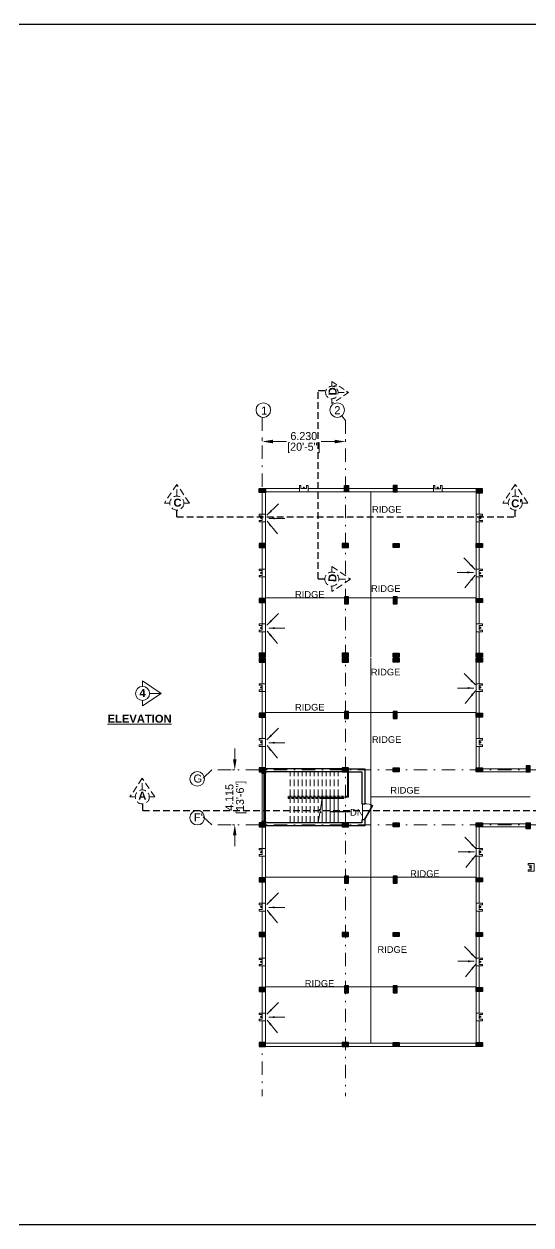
# Model space of a CAD drawing. Header units: millimetres. Extents: x 3614 to 12428, y -844 to 6844.
# Drawn here: x 5811.7 to 5849.7, y -352.7 to -262.7 of the extents above; entities that cross this region are included whole.
import ezdxf

# ---------------------------------------------------------------- set-up
doc = ezdxf.new("R2010")
doc.units = ezdxf.units.MM
doc.header["$LTSCALE"] = 40
doc.header["$MEASUREMENT"] = 0
doc.header["$PDMODE"] = 32
doc.header["$PDSIZE"] = 0.02
for name, pattern in [('CENTER2', [1.125, 0.75, -0.125, 0.125, -0.125]), ('DASHDOT', [1, 0.5, -0.25, 0, -0.25]), ('DASHED2', [0.375, 0.25, -0.125])]:
    doc.linetypes.add(name, pattern=pattern)
doc.layers.get('0').update_dxf_attribs({"linetype": 'CONTINUOUS', "lineweight": 20})
doc.layers.get('Defpoints').update_dxf_attribs({"linetype": 'CONTINUOUS', "lineweight": 20})
for name, color, linetype, lineweight in [('Beam', 254, 'CONTINUOUS', 25), ('Column', 252, 'CONTINUOUS', 30), ('Column Hatch', 253, 'CONTINUOUS', 13), ('Dim', 220, 'CONTINUOUS', 15), ('Door', 54, 'CONTINUOUS', 18), ('E1', 7, 'CONTINUOUS', 20), ('GRID', 134, 'DASHDOT', 13), ('GRID TEXT', 134, 'CENTER2', 13), ('Railing', 23, 'CONTINUOUS', 18), ('RIDGE', 255, 'CONTINUOUS', 15), ('Section', 72, 'DASHED2', 30), ('SLOP', 232, 'CONTINUOUS', 18), ('Stair', 1, 'CONTINUOUS', 15), ('TEXT', 7, 'CONTINUOUS', 20), ('title', 7, 'CONTINUOUS', 35), ('Wall', 7, 'CONTINUOUS', 30), ('Window', 150, 'CONTINUOUS', 15), ('Window-Wall', 7, 'CONTINUOUS', 18)]:
    doc.layers.add(name, color=color, linetype=linetype, lineweight=lineweight)
doc.styles.add('DIM', font='arial.ttf')
doc.styles.add('L120', font='simplex.shx', dxfattribs={"height": 1})
doc.styles.get("Standard").update_dxf_attribs({"font": 'txt.shx', "height": 0.03937})
doc.styles.add('Tabrej', font='GOTHIC.TTF')
doc.styles.add('Tabrej.', font='GOTHIC.TTF', dxfattribs={"height": 1})
doc.dimstyles.get("Standard").update_dxf_attribs({"dimtxt": 0.18, "dimasz": 0.18, "dimexe": 0.18, "dimexo": 0.0625, "dimgap": 0.09, "dimtad": 0, "dimtih": 1, "dimtoh": 1, "dimdec": 4, "dimzin": 0, "dimdsep": 46, "dimtxsty": 'Standard', "dimcen": 0.09, "dimadec": 0, "dimazin": 0, "dimtfac": 1, "dimtdec": 4, "dimtofl": 0, "dimtmove": 0, "dimatfit": 3, "dimfxl": 0, "dimtolj": 1, "dimtzin": 0, "dimarcsym": 0})
doc.dimstyles.new('Tabrej', dxfattribs={"dimtxt": 0.5, "dimasz": 0.45, "dimexe": 0.18, "dimexo": 0.0625, "dimgap": 0.09, "dimtad": 0, "dimdec": 3, "dimzin": 0, "dimdsep": 46, "dimtxsty": 'Tabrej', "dimcen": 0, "dimclrd": 256, "dimclre": 256, "dimclrt": 7, "dimaunit": 1, "dimadec": 3, "dimazin": 0, "dimtfac": 1, "dimtdec": 3, "dimtofl": 0, "dimtmove": 0, "dimatfit": 3, "dimfxl": 0, "dimtolj": 1, "dimtzin": 0, "dimlwd": -1, "dimlwe": -1, "dimarcsym": 0})

# ---------------------------------------------------------------- blocks, each defined once
blk = doc.blocks.new('COLM 530')
at = {"layer": 'Column Hatch'}
h = blk.add_hatch(color=0, dxfattribs=at)
h.dxf.hatch_style = 1
h.paths.add_polyline_path([(5443.518, -633.795), (5443.218, -633.795), (5443.218, -634.325), (5443.518, -634.325)])
at = {"layer": 'Column'}
for p, q in [((5443.518, -633.795), (5443.218, -633.795)), ((5443.218, -633.795), (5443.218, -634.325)), ((5443.518, -634.325), (5443.518, -633.795)), ((5443.218, -634.325), (5443.518, -634.325))]:
    blk.add_line(p, q, dxfattribs=at)
blk = doc.blocks.new('COLUMN 546')
at = {"layer": 'Column Hatch'}
h = blk.add_hatch(color=0, dxfattribs=at)
h.dxf.hatch_style = 1
h.paths.add_polyline_path([(0, 0), (0.3, 0), (0.3, 0.46), (0, 0.46)])
at = {"layer": 'Column'}
for p, q in [((0.3, 0.46), (0, 0.46)), ((0, 0.46), (0, 0)), ((0, 0), (0.3, 0)), ((0.3, 0), (0.3, 0.46))]:
    blk.add_line(p, q, dxfattribs=at)
blk = doc.blocks.new('*U18')
for p, q in [((0, 0), (0, -6)), ((40, 0), (40, -6))]:
    blk.add_line(p, q)
blk.add_lwpolyline([(0, 0), (34.6, 20), (35.5, 18.5), (0.9, -1.5)], close=True)
blk.add_arc((0, 0), 40, 0, 30)
blk = doc.blocks.new('DOOR1')
at = {"layer": 'Door'}
blk.add_line((0, 0), (1.2, 0), dxfattribs=at)
at = {"layer": 'Door', "xscale": 0.0300000000000013, "yscale": 0.0300000000000013, "zscale": 0.0300000000000013}
blk.add_blockref('*U18', (0, 0.18), dxfattribs=at)
blk = doc.blocks.new('*D64')
at = {"layer": 'Defpoints', "color": 0, "ltscale": 0.05, "transparency": 16777216}
for p in [(5829.531, -293.995), (5835.761, -293.995), (5835.761, -293.995)]:
    blk.add_point(p, dxfattribs=at)
at = {"layer": 'Dim', "ltscale": 0.05, "transparency": 16777216}
for p, q in [((5829.531, -293.933), (5829.531, -293.815)), ((5830.331, -293.995), (5831.337, -293.995)), ((5834.961, -293.995), (5833.956, -293.995)), ((5835.761, -293.933), (5835.761, -293.815))]:
    blk.add_line(p, q, dxfattribs=at)
for points in [[(5830.331, -293.862), (5830.331, -294.129), (5829.531, -293.995)], [(5834.961, -293.862), (5834.961, -294.129), (5835.761, -293.995)]]:
    blk.add_solid(points, dxfattribs=at)
at = {"layer": 'Dim', "color": 7, "lineweight": 18, "ltscale": 0.05, "transparency": 16777216, "char_height": 0.6, "attachment_point": 5, "style": 'Tabrej'}
for s, insert in [('\\A1;6.230', (5832.646, -293.59)), ('\\A1;[20\'-5"]', (5832.646, -294.474))]:
    blk.add_mtext(s, dxfattribs=dict(at, insert=insert))
blk = doc.blocks.new('*D66')
at = {"layer": 'Defpoints', "color": 0, "ltscale": 0.05, "transparency": 16777216}
for p in [(5827.507, -318.614), (5827.47, -322.729), (5827.507, -322.729)]:
    blk.add_point(p, dxfattribs=at)
at = {"layer": 'Dim', "ltscale": 0.05, "transparency": 16777216}
for p, q in [((5827.47, -317.814), (5827.47, -317.014)), ((5827.445, -318.614), (5827.29, -318.614)), ((5827.445, -322.729), (5827.29, -322.729)), ((5827.47, -323.529), (5827.47, -324.329))]:
    blk.add_line(p, q, dxfattribs=at)
for points in [[(5827.337, -317.814), (5827.603, -317.814), (5827.47, -318.614)], [(5827.337, -323.529), (5827.603, -323.529), (5827.47, -322.729)]]:
    blk.add_solid(points, dxfattribs=at)
at = {"layer": 'Dim', "color": 7, "lineweight": 18, "ltscale": 0.05, "transparency": 16777216, "char_height": 0.6, "attachment_point": 5, "rotation": 90, "style": 'Tabrej'}
for s, insert in [('\\A1;[13\'-6"]', (5827.949, -320.672)), ('\\A1;4.115', (5827.065, -320.672))]:
    blk.add_mtext(s, dxfattribs=dict(at, insert=insert))
blk = doc.blocks.new('drt')
at = {"layer": 'TEXT', "ltscale": 0.05}
for p, q in [((43.454, 26.367), (43.042, 26.367)), ((43.98, 24.969), (43.042, 26.367)), ((44.919, 26.367), (43.98, 24.969)), ((44.919, 26.367), (44.506, 26.367)), ((43.98, 25.841), (43.98, 24.969)), ((86.231, 2.02), (87.63, 2.959)), ((87.63, 2.546), (87.63, 2.959)), ((7.106, 2.255), (7.106, 2.667)), ((8.505, 1.729), (7.106, 2.667)), ((87.104, 2.02), (86.231, 2.02)), ((87.63, 1.082), (86.231, 2.02)), ((7.106, 0.79), (8.505, 1.729)), ((7.106, 0.79), (7.106, 1.203)), ((7.632, 1.729), (8.505, 1.729)), ((87.63, 1.082), (87.63, 1.494)), ((44.942, -30.84), (45.881, -29.442)), ((45.881, -30.314), (45.881, -29.442)), ((45.881, -29.442), (46.819, -30.84)), ((44.942, -30.84), (45.355, -30.84)), ((46.407, -30.84), (46.819, -30.84))]:
    blk.add_line(p, q, dxfattribs=at)
for centre in [(43.98, 26.367), (7.106, 1.729), (87.63, 2.02), (45.881, -30.84)]:
    blk.add_circle(centre, 0.526, dxfattribs=at)
at = {"layer": 'TEXT', "char_height": 0.6, "attachment_point": 1, "style": 'Tabrej.'}
for s, insert in [('{\\fArial|b1|i0|c0|p34;\\LELEVATION }', (41.63, 27.914)), ('{\\fArial|b1|i0|c0|p34;3}', (43.732, 26.705)), ('{\\fArial|b1|i0|c0|p34;2}', (87.382, 2.358)), ('{\\fArial|b1|i0|c0|p34;\\LELEVATION }', (4.487, 0.133)), ('{\\fArial|b1|i0|c0|p34;\\LELEVATION }', (85.399, 0.756)), ('{\\fArial|b1|i0|c0|p34;\\LELEVATION }', (43.767, -31.598))]:
    blk.add_mtext_dynamic_manual_height_columns(s, width=20.54056, gutter_width=5, heights=[0], dxfattribs=dict(at, insert=insert))
for s, insert, rotation in [('{\\fArial|b1|i0|c0|p34;4}', (6.865, 2.063), 1.0017), ('{\\fArial|b1|i0|c0|p34;1}', (45.684, -30.492), 359.4813)]:
    blk.add_mtext_dynamic_manual_height_columns(s, width=20.54056, gutter_width=5, heights=[0], dxfattribs=dict(at, insert=insert, rotation=rotation))
blk = doc.blocks.new('BDHVBFH')
at = {"layer": 'Section', "color": 7, "linetype": 'ByBlock', "lineweight": 20, "ltscale": 0.05}
for p, q in [((5432.399, -574.787), (5431.461, -576.186)), ((5432.399, -575.66), (5432.399, -574.787)), ((5433.338, -576.186), (5432.399, -574.787)), ((5431.873, -576.186), (5431.461, -576.186)), ((5433.338, -576.186), (5432.925, -576.186))]:
    blk.add_line(p, q, dxfattribs=at)
blk.add_circle((5432.399, -576.186), 0.526, dxfattribs=at)
blk = doc.blocks.new('SEC AA')
at = {"layer": 'Section', "ltscale": 0.05}
for p, q in [((5428.116, -321.664), (5428.116, -321.164)), ((5509.295, -321.664), (5509.295, -321.164)), ((5428.116, -321.664), (5509.295, -321.664))]:
    blk.add_line(p, q, dxfattribs=at)
at = {"layer": 'Section'}
for p in [(-4.334, 255.545), (76.844, 255.545)]:
    blk.add_blockref('BDHVBFH', p, dxfattribs=at)
at = {"layer": 'Section', "char_height": 0.6, "attachment_point": 1, "rotation": 1.0017, "style": 'Tabrej'}
for s, insert in [('{\\fArial|b1|i0|c0|p34;A}', (5427.753, -320.249)), ("{\\fArial|b1|i0|c0|p34;A'}", (5508.818, -320.249))]:
    blk.add_mtext_dynamic_manual_height_columns(s, width=20.54056, gutter_width=5, heights=[0], dxfattribs=dict(at, insert=insert))
blk = doc.blocks.new('SEC CC')
at = {"layer": 'Section', "ltscale": 0.05}
for p, q in [((5650.526, -526.426), (5650.526, -525.926)), ((5650.526, -526.426), (5675.879, -526.426)), ((5675.879, -526.426), (5675.879, -525.926))]:
    blk.add_line(p, q, dxfattribs=at)
at = {"layer": 'Section'}
for p in [(218.124, 50.786), (243.496, 50.786)]:
    blk.add_blockref('BDHVBFH', p, dxfattribs=at)
at = {"layer": 'Section', "char_height": 0.6, "attachment_point": 1, "rotation": 1.0017, "style": 'Tabrej'}
for s, insert in [('{\\fArial|b1|i0|c0|p34;C}', (5650.265, -525.077)), ("{\\fArial|b1|i0|c0|p34;C'}", (5675.585, -525.134))]:
    blk.add_mtext_dynamic_manual_height_columns(s, width=20.54056, gutter_width=5, heights=[0], dxfattribs=dict(at, insert=insert))
blk = doc.blocks.new('SEC DD')
at = {"layer": 'Section', "ltscale": 0.05}
for p, q in [((5719.78, -533.24), (5719.78, -532.74)), ((5733.893, -533.24), (5733.893, -532.74)), ((5719.78, -533.24), (5733.893, -533.24))]:
    blk.add_line(p, q, dxfattribs=at)
at = {"layer": 'Section'}
blk.add_blockref('BDHVBFH', (287.365, 43.972), dxfattribs=at)
at = {"layer": 'Section', "xscale": 0.8901284446376274, "yscale": 0.8901284446376274, "zscale": 0.8901284446376274}
blk.add_blockref('BDHVBFH', (898.22, -19.336), dxfattribs=at)
at = {"layer": 'Section', "char_height": 0.6, "attachment_point": 1, "rotation": 1.0017, "style": 'Tabrej'}
for s, insert in [('{\\fArial|b1|i0|c0|p34;D}', (5719.549, -531.871)), ("{\\fArial|b1|i0|c0|p34;D'}", (5733.532, -531.866))]:
    blk.add_mtext_dynamic_manual_height_columns(s, width=20.54056, gutter_width=5, heights=[0], dxfattribs=dict(at, insert=insert))

msp = doc.modelspace()

# ---------------------------------------------------------------- linework, layer by layer
at = {"layer": 'Beam', "ltscale": 0.05}
msp.add_lwpolyline([(5375.2505, -262.6934), (6008.3008, -262.6934), (6008.3008, -352.7314), (5375.2505, -352.7314)], close=True, dxfattribs=at)
at = {"layer": 'E1', "ltscale": 0.05}
for p, q in [((5829.5315, -297.8271), (5829.5315, -299.4421)), ((5832.319, -297.5271), (5829.7615, -297.5271)), ((5832.319, -297.7571), (5829.7615, -297.7571)), ((5829.7615, -297.8271), (5829.7615, -299.4421)), ((5835.6915, -297.5271), (5832.974, -297.5271)), ((5835.6915, -297.7571), (5832.974, -297.7571)), ((5835.9915, -297.5271), (5839.3414, -297.5271)), ((5835.9915, -297.7571), (5839.3414, -297.7571)), ((5842.359, -297.5271), (5839.6414, -297.5271)), ((5842.359, -297.7571), (5839.6414, -297.7571)), ((5845.5715, -297.5271), (5843.014, -297.5271)), ((5845.5715, -297.7571), (5843.014, -297.7571)), ((5845.5715, -297.8292), (5845.5715, -299.4442)), ((5845.8015, -297.8292), (5845.8015, -299.4442)), ((5829.5315, -300.0271), (5829.5315, -301.6421)), ((5829.7615, -300.0271), (5829.7615, -301.6421)), ((5845.5715, -300.0271), (5845.5715, -301.6421)), ((5845.8015, -300.0271), (5845.8015, -301.6421)), ((5829.5315, -301.9421), (5829.5315, -303.5571)), ((5829.7615, -301.9421), (5829.7615, -303.5571)), ((5845.5715, -301.9421), (5845.5715, -303.5571)), ((5845.8015, -301.9421), (5845.8015, -303.5571)), ((5829.5315, -304.1421), (5829.5315, -305.7571)), ((5829.7615, -304.1421), (5829.7615, -305.7571)), ((5845.5715, -304.1421), (5845.5715, -305.7571)), ((5845.8015, -304.1421), (5845.8015, -305.7571)), ((5829.5315, -306.0571), (5829.5315, -307.6721)), ((5829.7615, -306.0571), (5829.7615, -307.6721)), ((5845.5715, -306.0571), (5845.5715, -307.6721)), ((5845.8015, -306.0571), (5845.8015, -307.6721)), ((5829.5315, -308.2571), (5829.5315, -309.8721)), ((5829.7615, -308.2571), (5829.7615, -309.8721)), ((5845.5715, -308.2571), (5845.5715, -309.8721)), ((5845.8015, -308.2571), (5845.8015, -309.8721)), ((5829.5315, -310.5341), (5829.5315, -312.1491)), ((5829.7615, -310.5341), (5829.7615, -312.1491)), ((5845.5715, -310.5341), (5845.5715, -312.1491)), ((5845.8015, -310.5341), (5845.8015, -312.1491)), ((5829.5315, -312.7341), (5829.5315, -314.3491)), ((5829.7615, -312.7341), (5829.7615, -314.3491)), ((5845.5715, -312.7341), (5845.5715, -314.3491)), ((5845.8015, -312.7341), (5845.8015, -314.3491)), ((5829.5315, -314.6491), (5829.5315, -316.2641)), ((5829.7615, -314.6491), (5829.7615, -316.2641)), ((5845.5715, -314.6491), (5845.5715, -316.2641)), ((5845.8015, -314.6491), (5845.8015, -316.2641)), ((5829.5315, -316.8491), (5829.5315, -318.4641)), ((5829.7615, -316.8491), (5829.7615, -318.4641)), ((5845.5715, -316.8491), (5845.5715, -318.4641)), ((5845.8015, -316.8491), (5845.8015, -318.4641)), ((5846.0315, -318.5341), (5849.3245, -318.5341)), ((5846.0315, -318.7641), (5849.3245, -318.7641)), ((5829.5315, -322.8791), (5829.5315, -324.4941)), ((5829.7615, -322.8791), (5829.7615, -324.4941)), ((5845.5715, -322.8791), (5845.5715, -324.4941)), ((5845.8015, -322.8791), (5845.8015, -324.4941)), ((5846.0315, -322.6491), (5849.3245, -322.6491)), ((5846.0315, -322.8791), (5849.3245, -322.8791)), ((5829.5315, -325.0791), (5829.5315, -326.6941)), ((5829.7615, -325.0791), (5829.7615, -326.6941)), ((5845.5715, -325.0791), (5845.5715, -326.6941)), ((5845.8015, -325.0791), (5845.8015, -326.6941)), ((5829.5315, -326.9941), (5829.5315, -328.6091)), ((5829.7615, -326.9941), (5829.7615, -328.6091)), ((5845.5715, -326.9941), (5845.5715, -328.6091)), ((5845.8015, -326.9941), (5845.8015, -328.6091)), ((5829.5315, -329.1941), (5829.5315, -330.8091)), ((5829.7615, -329.1941), (5829.7615, -330.8091)), ((5845.5715, -329.1941), (5845.5715, -330.8091)), ((5845.8015, -329.1941), (5845.8015, -330.8091)), ((5829.5315, -331.1091), (5829.5315, -332.7241)), ((5829.7615, -331.1091), (5829.7615, -332.7241)), ((5845.5715, -331.1091), (5845.5715, -332.7241)), ((5845.8015, -331.1091), (5845.8015, -332.7241)), ((5829.5315, -333.3091), (5829.5315, -334.9241)), ((5829.7615, -333.3091), (5829.7615, -334.9241)), ((5845.5715, -333.3091), (5845.5715, -334.9241)), ((5845.8015, -333.3091), (5845.8015, -334.9241)), ((5829.5315, -335.2241), (5829.5315, -336.8391)), ((5829.7615, -335.2241), (5829.7615, -336.8391)), ((5845.5715, -335.2241), (5845.5715, -336.8391)), ((5845.8015, -335.2241), (5845.8015, -336.8391)), ((5829.5315, -337.4241), (5829.5315, -339.0391)), ((5829.7615, -337.4241), (5829.7615, -339.0391)), ((5845.5715, -337.4241), (5845.5715, -339.0391)), ((5845.8015, -337.4241), (5845.8015, -339.0391)), ((5829.7615, -339.1091), (5845.5715, -339.1091)), ((5829.7615, -339.3391), (5845.5715, -339.3391))]:
    msp.add_line(p, q, dxfattribs=at)
at = {"layer": 'E1'}
for points in [[(5832.974, -297.7571), (5832.974, -297.2971), (5832.859, -297.2971), (5832.859, -297.5271), (5832.434, -297.5271), (5832.434, -297.2971), (5832.319, -297.2971), (5832.319, -297.7571), (5832.974, -297.7571)], [(5842.359, -297.7592), (5842.359, -297.2992), (5842.474, -297.2992), (5842.474, -297.5292), (5842.899, -297.5292), (5842.899, -297.2992), (5843.014, -297.2992), (5843.014, -297.7592), (5842.359, -297.7592)], [(5829.7615, -299.4421), (5829.3015, -299.4421), (5829.3015, -299.5571), (5829.5315, -299.5571), (5829.5315, -299.9121), (5829.3015, -299.9121), (5829.3015, -300.0271), (5829.7615, -300.0271), (5829.7615, -299.4421)], [(5845.5715, -299.4421), (5846.0315, -299.4421), (5846.0315, -299.5571), (5845.8015, -299.5571), (5845.8015, -299.9121), (5846.0315, -299.9121), (5846.0315, -300.0271), (5845.5715, -300.0271), (5845.5715, -299.4421)], [(5829.7615, -303.5571), (5829.3015, -303.5571), (5829.3015, -303.6721), (5829.5315, -303.6721), (5829.5315, -304.0271), (5829.3015, -304.0271), (5829.3015, -304.1421), (5829.7615, -304.1421), (5829.7615, -303.5571)], [(5845.5715, -304.1421), (5846.0315, -304.1421), (5846.0315, -304.0271), (5845.8015, -304.0271), (5845.8015, -303.6721), (5846.0315, -303.6721), (5846.0315, -303.5571), (5845.5715, -303.5571), (5845.5715, -304.1421)], [(5829.7615, -307.6721), (5829.3015, -307.6721), (5829.3015, -307.7871), (5829.5315, -307.7871), (5829.5315, -308.1421), (5829.3015, -308.1421), (5829.3015, -308.2571), (5829.7615, -308.2571), (5829.7615, -307.6721)], [(5845.5715, -307.6721), (5846.0315, -307.6721), (5846.0315, -307.7871), (5845.8015, -307.7871), (5845.8015, -308.1421), (5846.0315, -308.1421), (5846.0315, -308.2571), (5845.5715, -308.2571), (5845.5715, -307.6721)], [(5829.7615, -312.1491), (5829.3015, -312.1491), (5829.3015, -312.2641), (5829.5315, -312.2641), (5829.5315, -312.6191), (5829.3015, -312.6191), (5829.3015, -312.7341), (5829.7615, -312.7341), (5829.7615, -312.1491)], [(5845.5715, -312.1491), (5846.0315, -312.1491), (5846.0315, -312.2641), (5845.8015, -312.2641), (5845.8015, -312.6191), (5846.0315, -312.6191), (5846.0315, -312.7341), (5845.5715, -312.7341), (5845.5715, -312.1491)], [(5829.7615, -316.2641), (5829.3015, -316.2641), (5829.3015, -316.3791), (5829.5315, -316.3791), (5829.5315, -316.7341), (5829.3015, -316.7341), (5829.3015, -316.8491), (5829.7615, -316.8491), (5829.7615, -316.2641)], [(5845.5715, -316.2641), (5846.0315, -316.2641), (5846.0315, -316.3791), (5845.8015, -316.3791), (5845.8015, -316.7341), (5846.0315, -316.7341), (5846.0315, -316.8491), (5845.5715, -316.8491), (5845.5715, -316.2641)], [(5829.7615, -324.4941), (5829.3015, -324.4941), (5829.3015, -324.6091), (5829.5315, -324.6091), (5829.5315, -324.9641), (5829.3015, -324.9641), (5829.3015, -325.0791), (5829.7615, -325.0791), (5829.7615, -324.4941)], [(5845.5715, -324.4941), (5846.0315, -324.4941), (5846.0315, -324.6091), (5845.8015, -324.6091), (5845.8015, -324.9641), (5846.0315, -324.9641), (5846.0315, -325.0791), (5845.5715, -325.0791), (5845.5715, -324.4941)], [(5849.9165, -325.6316), (5849.4565, -325.6316), (5849.4565, -325.7466), (5849.6865, -325.7466), (5849.6865, -326.1016), (5849.4565, -326.1016), (5849.4565, -326.2166), (5849.9165, -326.2166), (5849.9165, -325.6316)], [(5829.7615, -328.6091), (5829.3015, -328.6091), (5829.3015, -328.7241), (5829.5315, -328.7241), (5829.5315, -329.0791), (5829.3015, -329.0791), (5829.3015, -329.1941), (5829.7615, -329.1941), (5829.7615, -328.6091)], [(5845.5715, -328.6091), (5846.0315, -328.6091), (5846.0315, -328.7241), (5845.8015, -328.7241), (5845.8015, -329.0791), (5846.0315, -329.0791), (5846.0315, -329.1941), (5845.5715, -329.1941), (5845.5715, -328.6091)], [(5829.7615, -332.7241), (5829.3015, -332.7241), (5829.3015, -332.8391), (5829.5315, -332.8391), (5829.5315, -333.1941), (5829.3015, -333.1941), (5829.3015, -333.3091), (5829.7615, -333.3091), (5829.7615, -332.7241)], [(5845.5715, -332.7241), (5846.0315, -332.7241), (5846.0315, -332.8391), (5845.8015, -332.8391), (5845.8015, -333.1941), (5846.0315, -333.1941), (5846.0315, -333.3091), (5845.5715, -333.3091), (5845.5715, -332.7241)], [(5829.7615, -336.8391), (5829.3015, -336.8391), (5829.3015, -336.9541), (5829.5315, -336.9541), (5829.5315, -337.3091), (5829.3015, -337.3091), (5829.3015, -337.4241), (5829.7615, -337.4241), (5829.7615, -336.8391)], [(5845.5715, -336.8391), (5846.0315, -336.8391), (5846.0315, -336.9541), (5845.8015, -336.9541), (5845.8015, -337.3091), (5846.0315, -337.3091), (5846.0315, -337.4241), (5845.5715, -337.4241), (5845.5715, -336.8391)]]:
    msp.add_lwpolyline(points, dxfattribs=at)
for centre in [(5832.6465, -297.4554), (5842.6865, -297.4575), (5829.4598, -299.7204), (5845.8731, -299.7204), (5829.4598, -303.8354), (5845.8731, -303.8638), (5829.4598, -307.9504), (5845.8731, -307.9504), (5829.4598, -312.4274), (5845.8731, -312.4274), (5829.4598, -316.5424), (5845.8731, -316.5424), (5829.4598, -324.7724), (5845.8731, -324.7724), (5849.6148, -325.9099), (5829.4598, -328.8874), (5845.8731, -328.8874), (5829.4598, -333.0024), (5845.8731, -333.0024), (5829.4598, -337.1174), (5845.8731, -337.1174)]:
    msp.add_circle(centre, 0.05, dxfattribs=at)
at = {"layer": 'GRID', "lineweight": 18, "ltscale": 0.05}
for p, q in [((5829.5315, -292.1842), (5829.5315, -343.0844)), ((5835.7615, -292.4288), (5835.4856, -292.0709)), ((5835.7615, -292.4288), (5835.7615, -343.0844)), ((5825.0976, -319.2318), (5825.7563, -318.6141)), ((5900.7031, -318.6141), (5825.7563, -318.6141)), ((5825.0976, -322.1198), (5825.7473, -322.7291)), ((5900.7031, -322.7291), (5825.7473, -322.7291))]:
    msp.add_line(p, q, dxfattribs=at)
at = {"layer": 'GRID TEXT', "linetype": 'ByBlock', "lineweight": 20, "ltscale": 0.05}
for centre in [(5829.6115, -291.6394), (5835.153, -291.6394), (5824.6562, -319.2881), (5824.6562, -322.1949)]:
    msp.add_circle(centre, 0.5447, dxfattribs=at)
at = {"layer": 'Railing', "ltscale": 0.05}
for p, q in [((5835.9115, -320.5941), (5835.9115, -318.7641)), ((5835.9915, -320.6691), (5835.9915, -318.7641))]:
    msp.add_line(p, q, dxfattribs=at)
at = {"layer": 'Railing', "linetype": 'DASHED2', "ltscale": 0.02}
for p, q in [((5835.9115, -320.5941), (5831.4815, -320.5941)), ((5831.4815, -320.6691), (5831.4815, -320.5941)), ((5835.9915, -320.6691), (5831.4815, -320.6691)), ((5834.0318, -320.6741), (5831.4815, -320.6741)), ((5831.4815, -320.7491), (5831.4815, -320.6741)), ((5834.0198, -320.7491), (5831.4815, -320.7491))]:
    msp.add_line(p, q, dxfattribs=at)
at = {"layer": 'Railing', "linetype": 'ByBlock', "ltscale": 0.05}
for p, q in [((5835.6465, -320.7491), (5834.0199, -320.7491)), ((5835.6465, -320.6741), (5834.032, -320.6741)), ((5835.6465, -320.6741), (5835.6465, -320.7491))]:
    msp.add_line(p, q, dxfattribs=at)
at = {"layer": 'RIDGE', "linetype": 'ByBlock', "ltscale": 0.05}
for p, q in [((5837.6665, -310.1371), (5837.6665, -297.7571)), ((5837.6665, -339.0391), (5837.6665, -310.1991))]:
    msp.add_line(p, q, dxfattribs=at)
at = {"layer": 'RIDGE', "linetype": 'ByBlock', "lineweight": 18, "ltscale": 0.05}
for p, q in [((5829.7615, -305.7221), (5845.5715, -305.7221)), ((5829.7615, -314.3141), (5845.5715, -314.3141)), ((5849.6245, -320.6366), (5837.6665, -320.6366)), ((5829.7615, -326.6591), (5845.5715, -326.6591)), ((5829.7615, -334.8891), (5845.5715, -334.8891))]:
    msp.add_line(p, q, dxfattribs=at)
at = {"layer": 'Stair', "linetype": 'DASHED2', "ltscale": 0.05}
for p, q in [((5831.6315, -320.5941), (5831.6315, -318.7641)), ((5831.9315, -320.5941), (5831.9315, -318.7641)), ((5832.2315, -320.5941), (5832.2315, -318.7641)), ((5832.5315, -320.5941), (5832.5315, -318.7641)), ((5832.8315, -320.5941), (5832.8315, -318.7641)), ((5833.1315, -320.5941), (5833.1315, -318.7641)), ((5833.4315, -320.5941), (5833.4315, -318.7641)), ((5833.7315, -320.5941), (5833.7315, -318.7641)), ((5834.0315, -320.5941), (5834.0315, -318.7641)), ((5834.3315, -320.5941), (5834.3315, -318.7641)), ((5834.6315, -320.5941), (5834.6315, -318.7641)), ((5834.6315, -320.5941), (5834.6315, -318.7641)), ((5834.9315, -320.5941), (5834.9315, -318.7641)), ((5835.2315, -320.5941), (5835.2315, -318.7641)), ((5831.6315, -322.5791), (5831.6315, -320.7491)), ((5831.9315, -322.5791), (5831.9315, -320.7491)), ((5832.2315, -322.5791), (5832.2315, -320.7491)), ((5832.5315, -322.5791), (5832.5315, -320.7491)), ((5832.8315, -322.5791), (5832.8315, -320.7491)), ((5833.1315, -322.5791), (5833.1315, -320.7491)), ((5833.4315, -322.5791), (5833.4315, -320.7491)), ((5833.7315, -322.5791), (5833.7315, -320.7491))]:
    msp.add_line(p, q, dxfattribs=at)
at = {"layer": 'Stair', "ltscale": 0.05}
for p, q in [((5834.0315, -322.5791), (5834.0315, -320.7491)), ((5834.3315, -322.5791), (5834.3315, -320.7491)), ((5834.6315, -322.5791), (5834.6315, -320.7491)), ((5834.9315, -322.5791), (5834.9315, -320.7491)), ((5835.2315, -322.5791), (5835.2315, -320.7491))]:
    msp.add_line(p, q, dxfattribs=at)
at = {"layer": 'TEXT', "ltscale": 0.05}
for p, q in [((5833.8876, -321.5879), (5834.0315, -320.6741)), ((5833.7315, -322.5791), (5833.8537, -321.8027)), ((5833.8876, -321.5879), (5833.8172, -321.5834)), ((5833.8172, -321.5834), (5833.9339, -321.8082)), ((5833.8537, -321.8027), (5833.9339, -321.8082))]:
    msp.add_line(p, q, dxfattribs=at)
at = {"layer": 'title', "ltscale": 0.05}
msp.add_line((5833.8484, -321.8367), (5833.8484, -321.8367), dxfattribs=at)
at = {"layer": 'Wall'}
for p, q in [((5835.5315, -318.5341), (5829.7615, -318.5341)), ((5835.5315, -318.7641), (5829.7615, -318.7641)), ((5835.5315, -322.5791), (5829.7615, -322.5791)), ((5835.5315, -322.8091), (5829.7615, -322.8091)), ((5836.9915, -322.5791), (5835.9915, -322.5791)), ((5837.2245, -322.8091), (5835.9915, -322.8091)), ((5837.2245, -322.3491), (5836.9915, -322.3491))]:
    msp.add_line(p, q, dxfattribs=at)
at = {"layer": 'Wall', "linetype": 'ByBlock', "ltscale": 0.05}
for p, q in [((5835.9915, -318.5341), (5837.2245, -318.5341)), ((5837.2245, -318.5341), (5837.2245, -321.1487)), ((5835.9915, -318.7641), (5836.9915, -318.7641)), ((5836.9915, -318.7641), (5836.9915, -321.1487)), ((5836.9915, -321.1487), (5837.2245, -321.1487)), ((5836.9915, -322.3491), (5836.9915, -322.5791)), ((5837.2245, -322.3491), (5837.2245, -322.8091))]:
    msp.add_line(p, q, dxfattribs=at)
at = {"layer": 'Wall'}
for points in [[(5829.5315, -318.8791), (5829.5315, -318.7641), (5829.7615, -318.7641), (5829.7615, -318.8791), (5829.5315, -318.8791)], [(5829.5315, -322.5791), (5829.5315, -322.4641), (5829.7615, -322.4641), (5829.7615, -322.5791), (5829.5315, -322.5791)]]:
    msp.add_lwpolyline(points, dxfattribs=at)
at = {"layer": 'Window'}
for p, q in [((5829.6805, -318.8791), (5829.6805, -322.4641)), ((5829.7105, -318.8791), (5829.7105, -322.4641))]:
    msp.add_line(p, q, dxfattribs=at)
at = {"layer": 'Window-Wall'}
for p, q in [((5829.5315, -322.4641), (5829.5315, -318.8791)), ((5829.6465, -318.8791), (5829.6465, -322.4641)), ((5829.7615, -318.8791), (5829.7615, -322.4641)), ((5829.7615, -322.4641), (5829.5315, -322.4641))]:
    msp.add_line(p, q, dxfattribs=at)

# ---------------------------------------------------------------- block references
at = {"color": 7, "extrusion": (0, 0, -1), "zscale": -1}
for p, rotation in [((-5829.7615, -297.5271), 270), ((-5839.3415, -301.9421), 90.00000000000004), ((-5845.5715, -301.9421), 90.00000000000004), ((-5845.5715, -306.0571), 90.00000000000004), ((-5839.3415, -310.1721), 90.00000000000004), ((-5839.3415, -310.5341), 90.00000000000004), ((-5845.5715, -310.1721), 90.00000000000004), ((-5845.5715, -310.5341), 90.00000000000004), ((-5845.5715, -314.6491), 90.00000000000004), ((-5839.3415, -318.7641), 90.00000000000004), ((-5845.5715, -318.7641), 90.00000000000004), ((-5839.3415, -322.8791), 90.00000000000004), ((-5845.5715, -322.8791), 90.00000000000004), ((-5849.3245, -322.5791), 180), ((-5845.5715, -326.9941), 90.00000000000004), ((-5839.3415, -331.1091), 90.00000000000004), ((-5845.5715, -331.1091), 90.00000000000004), ((-5845.5715, -335.2241), 90.00000000000004), ((-5839.3415, -339.3391), 90.00000000000004), ((-5845.5715, -339.3391), 90.00000000000004)]:
    msp.add_blockref('COLUMN 546', p, dxfattribs=dict(at, rotation=rotation))
msp.add_blockref('COLUMN 546', (-5835.9915, -297.7571), dxfattribs=at)
at = {"color": 7, "extrusion": (0, 0, -1), "xscale": -1, "zscale": -1}
for p in [(-5839.3414, -297.7571), (-5849.3245, -318.7641)]:
    msp.add_blockref('COLUMN 546', p, dxfattribs=at)
for p, rotation in [((-5845.5715, -297.5292), 90), ((-5829.7615, -301.9421), 270), ((-5835.9915, -301.9421), 270), ((-5829.7615, -306.0571), 270), ((-5829.7615, -310.1721), 270), ((-5829.7615, -310.5341), 270), ((-5835.9915, -310.1721), 270), ((-5835.9915, -310.5341), 270), ((-5829.7615, -314.6491), 270), ((-5829.7615, -318.7641), 270), ((-5835.9915, -318.7641), 270), ((-5829.7615, -322.8791), 270), ((-5835.9915, -322.8791), 270), ((-5829.7615, -326.9941), 270), ((-5829.7615, -331.1091), 270), ((-5835.9915, -331.1091), 270), ((-5829.7615, -335.2241), 270), ((-5829.7615, -339.3391), 270), ((-5835.9915, -339.3391), 270)]:
    msp.add_blockref('COLUMN 546', p, dxfattribs=dict(at, rotation=rotation))
for p in [(392.4736, 328.1528), (396.1236, 328.1528), (392.4736, 319.5608), (396.1236, 319.5608), (392.4736, 307.215), (396.1236, 307.215), (392.4736, 298.9858), (396.1236, 298.9858)]:
    msp.add_blockref('COLM 530', p)
at = {"layer": 'Section', "xscale": -1, "rotation": 270}
msp.add_blockref('SEC DD', (6366.9608, -6024.0731), dxfattribs=at)
at = {"layer": 'Section'}
for name, p in [('SEC CC', (172.6047, 226.7939)), ('SEC AA', (392.4736, 0))]:
    msp.add_blockref(name, p, dxfattribs=at)
at = {"layer": 'Wall'}
msp.add_blockref('drt', (5813.4506, -314.6083), dxfattribs=at)
at = {"layer": 'Wall', "xscale": -1, "rotation": 270.0000000000001}
msp.add_blockref('DOOR1', (5837.0445, -322.3491), dxfattribs=at)

# ---------------------------------------------------------------- texts
at = {"layer": 'GRID TEXT', "lineweight": 18, "ltscale": 0.05, "char_height": 0.6, "attachment_point": 1, "style": 'Tabrej.'}
for s, insert in [('{\\fArial|b0|i0|c0|p34;1}', (5829.4397, -291.3769)), ('{\\fArial|b0|i0|c0|p34;2}', (5834.9292, -291.3445)), ('{\\fArial|b0|i0|c0|p34;G}', (5824.3742, -318.962)), ("{\\fArial|b0|i0|c0|p34;F'}", (5824.4052, -321.8687))]:
    msp.add_mtext_dynamic_manual_height_columns(s, width=2.477927, gutter_width=5, heights=[0], dxfattribs=dict(at, insert=insert))
at = {"layer": 'TEXT', "char_height": 0.5, "attachment_point": 1, "style": 'DIM'}
for s, width, insert in [('{\\fArial|b0|i0|c0|p34;RIDGE}', 2.841392, (5837.762, -298.835)), ('{\\fArial|b0|i0|c0|p34;RIDGE}', 2.841392, (5831.9876, -305.205)), ('{\\fArial|b0|i0|c0|p34;RIDGE}', 2.841392, (5837.6818, -304.7684)), ('{\\fArial|b0|i0|c0|p34;RIDGE}', 2.841392, (5837.6705, -311.0281)), ('{\\fArial|b0|i0|c0|p34;RIDGE}', 2.841392, (5831.9876, -313.6627)), ('{\\fArial|b0|i0|c0|p34;RIDGE}', 2.841392, (5837.7483, -316.0865)), ('{\\fArial|b0|i0|c0|p34;RIDGE}', 2.841392, (5839.1331, -319.8901)), ('{\\fArial|b0|i0|c0|p34;DN}', 1.50962, (5836.1119, -321.5516)), ('{\\fArial|b0|i0|c0|p34;RIDGE}', 2.841392, (5840.6182, -326.142)), ('{\\fArial|b0|i0|c0|p34;RIDGE}', 2.841392, (5838.1687, -331.8306)), ('{\\fArial|b0|i0|c0|p34;RIDGE}', 2.841392, (5832.7206, -334.372))]:
    msp.add_mtext_dynamic_manual_height_columns(s, width=width, gutter_width=5, heights=[0], dxfattribs=dict(at, insert=insert))

# ---------------------------------------------------------------- dimensions: what is measured, and where the dimension line sits
at = {"layer": 'Dim', "lineweight": 18, "ltscale": 0.05}
dim = msp.add_linear_dim(base=(5835.7615, -293.9952), p1=(5829.5315, -293.9952), p2=(5835.7615, -293.9952), dimstyle='Tabrej', override={"dimtxt": 0.6, "dimasz": 0.8, "dimpost": '\\X'}, dxfattribs=at)
dim.commit()
dim.dimension.update_dxf_attribs({"geometry": '*D64', "text_midpoint": (5832.6465, -293.9952)})
dim = msp.add_linear_dim(base=(5827.4699, -322.7291), p1=(5827.5074, -318.6141), p2=(5827.5074, -322.7291), angle=90, dimstyle='Tabrej', override={"dimtxt": 0.6, "dimasz": 0.8, "dimpost": '\\X', "dimtmove": 1}, dxfattribs=at)
dim.commit()
dim.dimension.update_dxf_attribs({"geometry": '*D66', "text_midpoint": (5827.4699, -320.6716)})

# ---------------------------------------------------------------- leaders
at = {"layer": 'SLOP', "linetype": 'ByBlock', "ltscale": 0.05}
for points in [[(5829.8847, -299.5259), (5830.7377, -298.6566)], [(5830.0156, -299.7552), (5831.2336, -299.7552)], [(5829.8901, -299.9743), (5830.6605, -300.9176)], [(5845.4961, -303.5777), (5844.643, -302.7083)], [(5845.3651, -303.8069), (5844.1472, -303.8069)], [(5845.4906, -304.026), (5844.7202, -304.9693)], [(5829.8847, -307.7559), (5830.7377, -306.8866)], [(5830.0156, -307.9852), (5831.2336, -307.9852)], [(5829.8901, -308.2043), (5830.6605, -309.1476)], [(5845.5114, -312.2457), (5844.6584, -311.3763)], [(5845.3805, -312.4749), (5844.1625, -312.4749)], [(5845.506, -312.694), (5844.7356, -313.6374)], [(5829.8847, -316.3479), (5830.7377, -315.4786)], [(5829.8901, -316.7963), (5830.6605, -317.7396)], [(5830.0156, -316.5772), (5831.2336, -316.5772)], [(5845.5614, -324.5301), (5844.7084, -323.6607)], [(5845.4305, -324.7593), (5844.2125, -324.7593)], [(5845.556, -324.9784), (5844.7856, -325.9218)], [(5829.8847, -328.6929), (5830.7377, -327.8236)], [(5829.8901, -329.1413), (5830.6605, -330.0846)], [(5830.0156, -328.9222), (5831.2336, -328.9222)], [(5845.5411, -332.7329), (5844.688, -331.8636)], [(5845.4101, -332.9622), (5844.1922, -332.9622)], [(5845.5356, -333.1813), (5844.7652, -334.1246)], [(5829.8847, -336.9229), (5830.7377, -336.0536)], [(5829.8901, -337.3713), (5830.6605, -338.3146)], [(5830.0156, -337.1522), (5831.2336, -337.1522)]]:
    msp.add_leader(points, dimstyle='Tabrej', override={"dimgap": 0.09, "dimtad": 0}, dxfattribs=at)
at = {"layer": 'TEXT'}
msp.add_leader([(5834.6288, -321.7341), (5836.1132, -321.7341)], dimstyle='Standard', override={"dimscale": 40, "dimasz": 0.01, "dimgap": 0.09, "dimtad": 0, "dimpost": "'", "dimtxsty": 'L120', "dimarcsym": 1}, dxfattribs=at)

doc.saveas('drawing.dxf')
